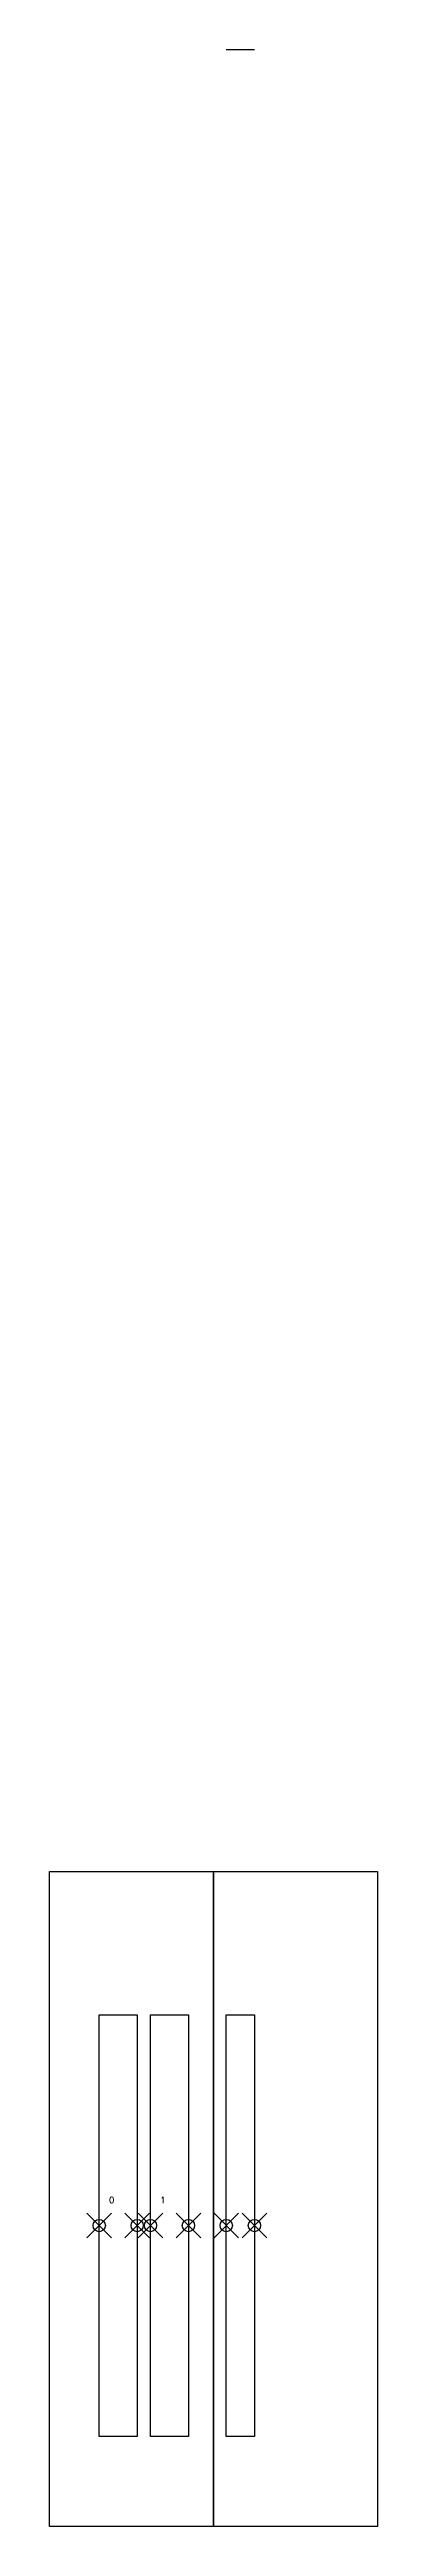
# Model space of a CAD drawing. Extents: x 0 to 8000, y -16000 to 44500.
import ezdxf

# ---------------------------------------------------------------- set-up
doc = ezdxf.new("R2010")
doc.units = 0
doc.header["$PDMODE"] = 35
doc.header["$PDSIZE"] = 300
doc.layers.add('SIMPLE', color=182, linetype='CONTINUOUS')
doc.styles.add('SIMPLEX', font='simplex')

# ---------------------------------------------------------------- blocks, each defined once
blk = doc.blocks.new('DSP_MULT_OUTPUT')
at = {"layer": 'SIMPLE', "linetype": 'CONTINUOUS'}
blk.add_point((2137.5, -7025), dxfattribs=at)
blk = doc.blocks.new('DSP_MULT_INPUT')
at = {"layer": 'SIMPLE', "linetype": 'CONTINUOUS'}
blk.add_point((1212.5, -7025), dxfattribs=at)
blk = doc.blocks.new('DSP_MULT')
at = {"layer": 'SIMPLE', "linetype": 'CONTINUOUS'}
blk.add_lwpolyline([(1212.5, -3500), (2137.5, -3500), (2137.5, -13800), (1212.5, -13800)], close=True, dxfattribs=at)
for name in ['DSP_MULT_INPUT', 'DSP_MULT_OUTPUT']:
    blk.add_blockref(name, (0, -1625), dxfattribs=at)
at = {"layer": 'SIMPLE', "linetype": 'CONTINUOUS', "style": 'SIMPLEX'}
blk.add_attdef('index', (1450, -8100), '', height=150, dxfattribs=at)
blk = doc.blocks.new('DSP_MULT_GROUP')
at = {"layer": 'SIMPLE', "linetype": 'CONTINUOUS'}
blk.add_lwpolyline([(0, 0), (4000, 0), (4000, -16000), (0, -16000)], close=True, dxfattribs=at)
for p, values in [((0, 0), {'index': '0'}), ((1250, 0), {'index': '1'})]:
    blk.add_blockref('DSP_MULT', p, dxfattribs=at).add_auto_attribs(values)
blk = doc.blocks.new('DSP_OUT_OUTPUT')
at = {"layer": 'SIMPLE', "linetype": 'CONTINUOUS'}
blk.add_point((5000, 19875), dxfattribs=at)
blk = doc.blocks.new('DSP_OUT_INPUT')
at = {"layer": 'SIMPLE', "linetype": 'CONTINUOUS'}
blk.add_point((4312.5, 19875), dxfattribs=at)
blk = doc.blocks.new('DSP_OUT')
at = {"layer": 'SIMPLE', "linetype": 'CONTINUOUS'}
blk.add_lwpolyline([(5000, -13800), (4312.5, -13800), (4312.5, -3500), (5000, -3500)], close=True, dxfattribs=at)
for name in ['DSP_OUT_INPUT', 'DSP_OUT_OUTPUT']:
    blk.add_blockref(name, (0, -28525), dxfattribs=at)
blk = doc.blocks.new('DSP_OUT_GROUP')
at = {"layer": 'SIMPLE', "linetype": 'CONTINUOUS'}
blk.add_lwpolyline([(8000, -16000), (4000, -16000), (4000, 0), (8000, 0)], close=True, dxfattribs=at)
blk.add_blockref('DSP_OUT', (0, 0), dxfattribs=at)
blk = doc.blocks.new('DSP')
at = {"layer": 'SIMPLE', "linetype": 'CONTINUOUS'}
blk.add_line((5000, -13800), (4312.5, -13800), dxfattribs=at)
for name in ['DSP_MULT_GROUP', 'DSP_OUT_GROUP']:
    blk.add_blockref(name, (0, 0), dxfattribs=at)

msp = doc.modelspace()

# ---------------------------------------------------------------- linework, layer by layer
at = {"layer": 'SIMPLE', "linetype": 'CONTINUOUS'}
msp.add_line((4312.5, 44500), (5000, 44500), dxfattribs=at)

# ---------------------------------------------------------------- block references
msp.add_blockref('DSP', (0, 0), dxfattribs=at)

doc.saveas('drawing.dxf')
